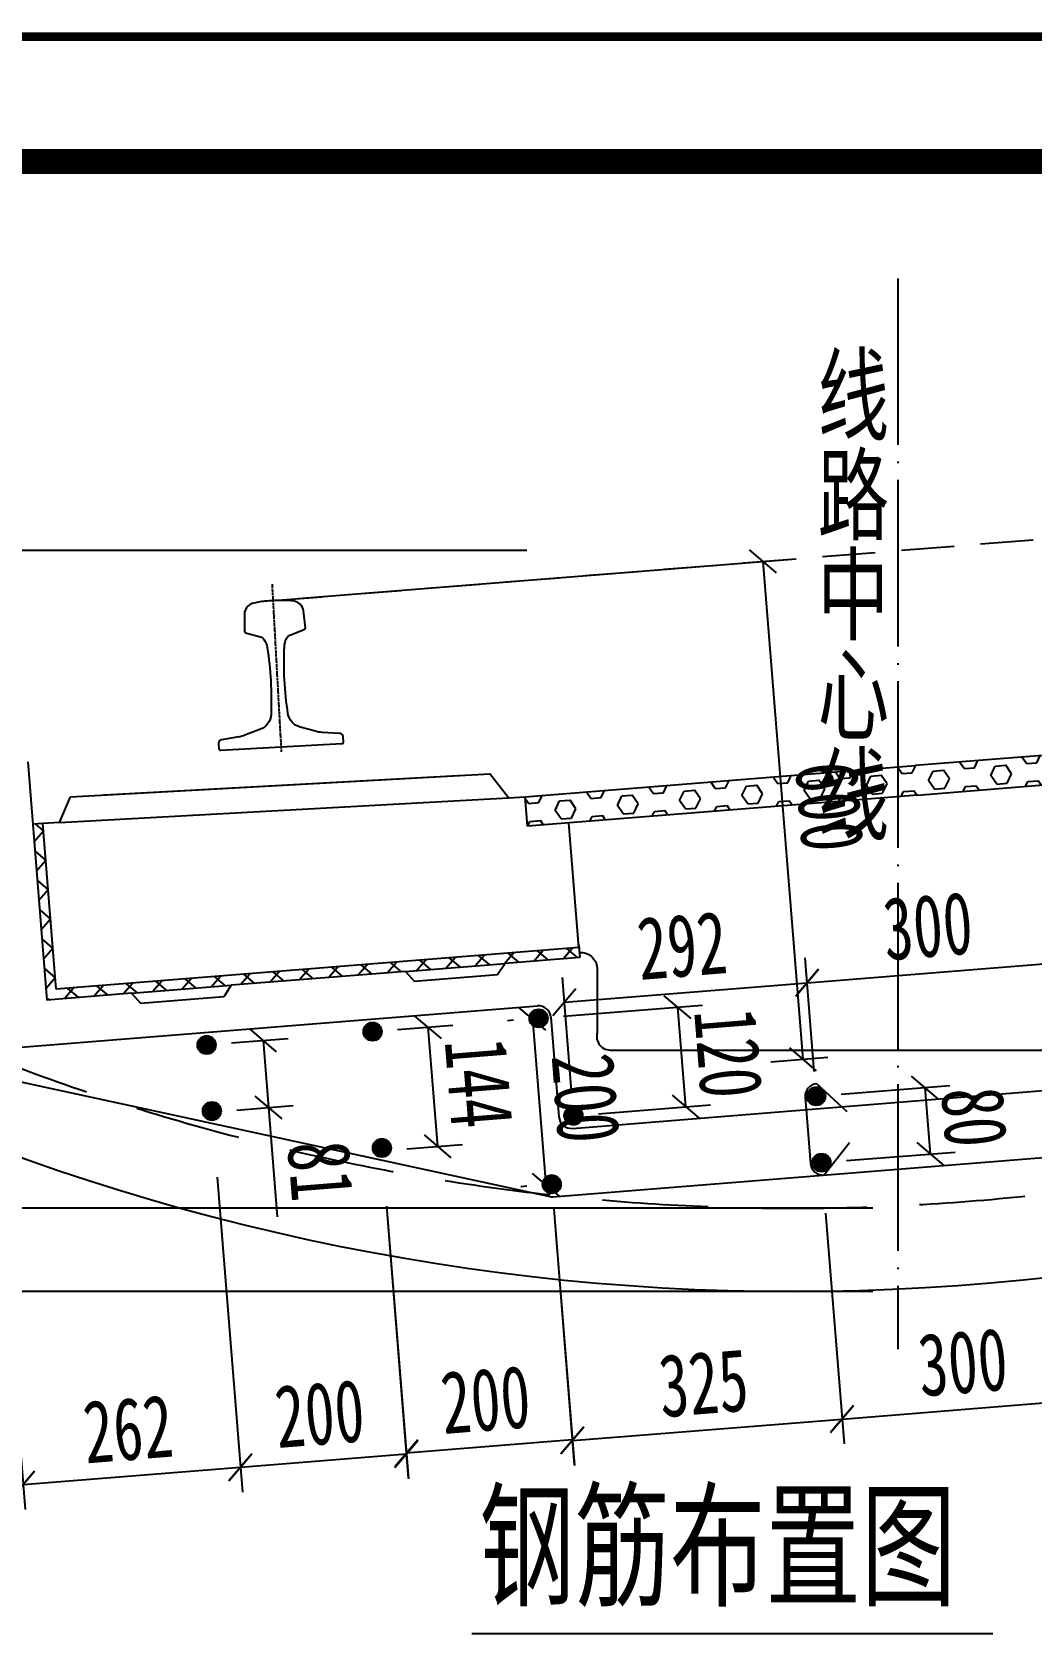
# Model space of a CAD drawing. Header units: millimetres. Extents: x -1251 to 14509, y -61027 to -50920.
# Drawn here: x 5820 to 7020, y -54045 to -52107 of the extents above; entities that cross this region are included whole.
import ezdxf
from ezdxf.enums import TextEntityAlignment as Align

# ---------------------------------------------------------------- set-up
doc = ezdxf.new("R2010")
doc.units = ezdxf.units.MM
for name, pattern in [('CENTER', [4.1, 3, -0.5, 0.1, -0.5]), ('DASHED', [19.05, 12.7, -6.35]), ('DOTE', [2.42, 2, -0.2, 0.02, -0.2])]:
    doc.linetypes.add(name, pattern=pattern)
doc.layers.get('Defpoints').update_dxf_attribs({"color": 250})
for name, color, linetype in [('07', 6, 'CENTER'), ('2', 4, 'Continuous'), ('4', 4, 'Continuous'), ('BZ', 7, 'Continuous'), ('DOT', 6, 'DOTE'), ('D■02 地材填充', 250, 'Continuous'), ('GesoftDrawFrameFrameBlockLayer', 7, 'Continuous'), ('GesoftDrawFrameInLineLayer', 85, 'Continuous'), ('GesoftDrawFrameOutLineLayer', 180, 'Continuous'), ('GesoftDrawFrameTitleLayer', 7, 'Continuous'), ('Wall-混凝土墙', 200, 'Continuous'), ('Z☆09 辅助线', 60, 'Continuous'), ('标注', 3, 'Continuous'), ('钢筋', 4, 'Continuous')]:
    doc.layers.add(name, color=color, linetype=linetype)
doc.styles.add('宋体', font='SimSun.ttf', dxfattribs={"width": 0.7})
doc.styles.add('宋体样式', font='SimSun.ttf', dxfattribs={"width": 0.8})
doc.styles.add('条形码', font='BC_C39.FBC', dxfattribs={"height": 11})
doc.dimstyles.new('1比30', dxfattribs={"dimscale": 30, "dimtxt": 2.5, "dimasz": 1, "dimexe": 1, "dimexo": 1, "dimtad": 3, "dimdec": 0, "dimzin": 0, "dimdsep": 46, "dimtxsty": '宋体', "dimblk": 'OBLIQUE', "dimcen": 0.09, "dimadec": 0, "dimazin": 0, "dimtfac": 1, "dimtdec": 0, "dimtofl": 0, "dimtmove": 0, "dimatfit": 3, "dimfxl": 0, "dimtolj": 1, "dimtzin": 0, "dimarcsym": 0})
pattern_1 = [(4.5791364, (-513818.944, -81385.513), (-1.7284991, 21.5815266), [12.5, -25]), (124.5791364, (-513818.944, -81385.513), (-17.8259008, -12.2876874), [12.5, -25]), (64.5791364, (-513806.484, -81384.515), (-19.5543998, 9.2938392), [12.5, -25])]

# ---------------------------------------------------------------- blocks, each defined once
blk = doc.blocks.new('_Oblique')
at = {"color": 0, "linetype": 'ByBlock', "lineweight": -2}
blk.add_line((-0.5, -0.5), (0.5, 0.5), dxfattribs=at)
blk = doc.blocks.new('*D46')
at = {"layer": 'Defpoints', "color": 0, "transparency": 16777216}
for p in [(6443.4, -52729.6), (5116.5, -53519.6), (6859.2, -53519.6)]:
    blk.add_point(p, dxfattribs=at)
at = {"layer": '标注', "color": 0, "lineweight": -2, "transparency": 16777216}
for p, q in [((6413.4, -52729.6), (5086.5, -52729.6)), ((5116.5, -52729.6), (5116.5, -53519.6)), ((6829.2, -53519.6), (5086.5, -53519.6))]:
    blk.add_line(p, q, dxfattribs=at)
at = {"layer": '标注', "color": 0, "lineweight": -2, "transparency": 16777216, "xscale": 30, "yscale": 30, "zscale": 30}
for p, rotation in [((5116.5, -52729.6), 90), ((5116.5, -53519.6), 270)]:
    blk.add_blockref('_Oblique', p, dxfattribs=dict(at, rotation=rotation))
at = {"layer": '标注', "color": 0, "transparency": 16777216, "insert": (5060.3, -53124.6), "char_height": 75, "attachment_point": 5, "rotation": 90, "style": '宋体'}
blk.add_mtext('\\A1;790', dxfattribs=at)
blk = doc.blocks.new('*D48')
at = {"layer": 'Defpoints', "color": 0, "transparency": 16777216}
for p in [(6859.2, -53519.6), (5114.1, -53619.6), (6859.2, -53619.6)]:
    blk.add_point(p, dxfattribs=at)
at = {"layer": '标注', "color": 0, "lineweight": -2, "transparency": 16777216}
for p, q in [((6829.2, -53519.6), (5084.1, -53519.6)), ((5114.1, -53519.6), (5114.1, -53619.6)), ((6829.2, -53619.6), (5084.1, -53619.6)), ((5114.1, -53619.6), (5114.1, -53787.5))]:
    blk.add_line(p, q, dxfattribs=at)
at = {"layer": '标注', "color": 0, "lineweight": -2, "transparency": 16777216, "xscale": 30, "yscale": 30, "zscale": 30}
for p, rotation in [((5114.1, -53519.6), 90), ((5114.1, -53619.6), 270)]:
    blk.add_blockref('_Oblique', p, dxfattribs=dict(at, rotation=rotation))
at = {"layer": '标注', "color": 0, "transparency": 16777216, "insert": (5057.8, -53718.6), "char_height": 75, "attachment_point": 5, "rotation": 90, "style": '宋体'}
blk.add_mtext('\\A1;100', dxfattribs=at)
blk = doc.blocks.new('*D20')
at = {"layer": 'Defpoints', "color": 0, "transparency": 16777216}
for p in [(6109, -52789.7), (6676.8, -53346.2), (6745.1, -53340.7)]:
    blk.add_point(p, dxfattribs=at)
at = {"layer": 'Wall-混凝土墙', "color": 0, "lineweight": -2, "transparency": 16777216}
for p, q in [((6138.9, -52787.3), (6727.1, -52740.2)), ((6697.2, -52742.6), (6745.1, -53340.7)), ((6706.7, -53343.8), (6775, -53338.3))]:
    blk.add_line(p, q, dxfattribs=at)
at = {"layer": 'Wall-混凝土墙', "color": 0, "lineweight": -2, "transparency": 16777216, "xscale": 30, "yscale": 30, "zscale": 30}
for p, rotation in [((6697.2, -52742.6), 94.57913635894607), ((6745.1, -53340.7), 274.5791363589461)]:
    blk.add_blockref('_Oblique', p, dxfattribs=dict(at, rotation=rotation))
at = {"layer": 'Wall-混凝土墙', "color": 0, "transparency": 16777216, "insert": (6777.2, -53037.2), "char_height": 75, "attachment_point": 5, "rotation": 274.5791, "style": '宋体'}
blk.add_mtext('\\A1;600', dxfattribs=at)
blk = doc.blocks.new('*D28')
at = {"layer": 'Defpoints', "color": 0, "transparency": 16777216}
for p in [(6039.3, -53452.6), (6242.7, -53487.1), (6268.9, -53814.8)]:
    blk.add_point(p, dxfattribs=at)
at = {"layer": 'Wall-混凝土墙', "color": 0, "lineweight": -2, "transparency": 16777216}
for p, q in [((6041.7, -53482.5), (6071.9, -53860.7)), ((6245.1, -53517), (6271.3, -53844.7)), ((6069.5, -53830.8), (6268.9, -53814.8))]:
    blk.add_line(p, q, dxfattribs=at)
at = {"layer": 'Wall-混凝土墙', "color": 0, "lineweight": -2, "transparency": 16777216, "xscale": 30, "yscale": 30, "zscale": 30}
for p, rotation in [((6268.9, -53814.8), 4.579136358945787), ((6069.5, -53830.8), 184.5791363589458)]:
    blk.add_blockref('_Oblique', p, dxfattribs=dict(at, rotation=rotation))
at = {"layer": 'Wall-混凝土墙', "color": 0, "transparency": 16777216, "insert": (6164.7, -53766.7), "char_height": 75, "attachment_point": 5, "rotation": 4.5791, "style": '宋体'}
blk.add_mtext('\\A1;200', dxfattribs=at)
blk = doc.blocks.new('*D49')
at = {"layer": 'Defpoints', "color": 0, "transparency": 16777216}
for p in [(6242.7, -53487.1), (6443.6, -53490.9), (6268.8, -53814)]:
    blk.add_point(p, dxfattribs=at)
at = {"layer": 'Wall-混凝土墙', "color": 0, "lineweight": -2, "transparency": 16777216}
for p, q in [((6245.1, -53517), (6271.2, -53843.9)), ((6446, -53520.8), (6470.6, -53827.9)), ((6468.2, -53798), (6268.8, -53814))]:
    blk.add_line(p, q, dxfattribs=at)
at = {"layer": 'Wall-混凝土墙', "color": 0, "lineweight": -2, "transparency": 16777216, "xscale": 30, "yscale": 30, "zscale": 30}
for p, rotation in [((6468.2, -53798), 4.579136358945757), ((6268.8, -53814), 184.5791363589458)]:
    blk.add_blockref('_Oblique', p, dxfattribs=dict(at, rotation=rotation))
at = {"layer": 'Wall-混凝土墙', "color": 0, "transparency": 16777216, "insert": (6364, -53749.9), "char_height": 75, "attachment_point": 5, "rotation": 4.5791, "style": '宋体'}
blk.add_mtext('\\A1;200', dxfattribs=at)
blk = doc.blocks.new('*D29')
at = {"layer": 'Defpoints', "color": 0, "transparency": 16777216}
for p in [(6770, -53495.7), (6446.1, -53521.6), (6792.2, -53772.9)]:
    blk.add_point(p, dxfattribs=at)
at = {"layer": 'Wall-混凝土墙', "color": 0, "lineweight": -2, "transparency": 16777216}
for p, q in [((6772.4, -53525.6), (6794.6, -53802.8)), ((6448.5, -53551.5), (6470.7, -53828.7)), ((6468.3, -53798.8), (6792.2, -53772.9))]:
    blk.add_line(p, q, dxfattribs=at)
at = {"layer": 'Wall-混凝土墙', "color": 0, "lineweight": -2, "transparency": 16777216, "xscale": 30, "yscale": 30, "zscale": 30}
for p, rotation in [((6792.2, -53772.9), 4.579136358945787), ((6468.3, -53798.8), 184.5791363589458)]:
    blk.add_blockref('_Oblique', p, dxfattribs=dict(at, rotation=rotation))
at = {"layer": 'Wall-混凝土墙', "color": 0, "transparency": 16777216, "insert": (6625.8, -53729.8), "char_height": 75, "attachment_point": 5, "rotation": 4.5791, "style": '宋体'}
blk.add_mtext('\\A1;325', dxfattribs=at)
blk = doc.blocks.new('*D30')
at = {"layer": 'Defpoints', "color": 0, "transparency": 16777216}
for p in [(5770.1, -53374.3), (6039.3, -53452.6), (6069.5, -53830.8)]:
    blk.add_point(p, dxfattribs=at)
at = {"layer": 'Wall-混凝土墙', "color": 0, "lineweight": -2, "transparency": 16777216}
for p, q in [((5772.5, -53404.2), (5810.8, -53881.6)), ((6041.7, -53482.5), (6071.9, -53860.7)), ((5808.4, -53851.7), (6069.5, -53830.8))]:
    blk.add_line(p, q, dxfattribs=at)
at = {"layer": 'Wall-混凝土墙', "color": 0, "lineweight": -2, "transparency": 16777216, "xscale": 30, "yscale": 30, "zscale": 30}
for p, rotation in [((6069.5, -53830.8), 4.579136358945787), ((5808.4, -53851.7), 184.5791363589458)]:
    blk.add_blockref('_Oblique', p, dxfattribs=dict(at, rotation=rotation))
at = {"layer": 'Wall-混凝土墙', "color": 0, "transparency": 16777216, "insert": (5934.5, -53785.2), "char_height": 75, "attachment_point": 5, "rotation": 4.5791, "style": '宋体'}
blk.add_mtext('\\A1;262', dxfattribs=at)
blk = doc.blocks.new('*D31')
at = {"layer": 'Defpoints', "color": 0, "transparency": 16777216}
for p in [(5666, -53326.7), (5772.8, -53407.4), (5808.4, -53851.7)]:
    blk.add_point(p, dxfattribs=at)
at = {"layer": 'Wall-混凝土墙', "color": 0, "lineweight": -2, "transparency": 16777216}
for p, q in [((5668.4, -53356.6), (5711.1, -53889.6)), ((5775.2, -53437.3), (5810.8, -53881.6)), ((5708.7, -53859.7), (5808.4, -53851.7))]:
    blk.add_line(p, q, dxfattribs=at)
at = {"layer": 'Wall-混凝土墙', "color": 0, "lineweight": -2, "transparency": 16777216, "xscale": 30, "yscale": 30, "zscale": 30}
for p, rotation in [((5708.7, -53859.7), 184.5791363589458), ((5808.4, -53851.7), 4.579136358945787)]:
    blk.add_blockref('_Oblique', p, dxfattribs=dict(at, rotation=rotation))
at = {"layer": 'Wall-混凝土墙', "color": 0, "transparency": 16777216, "insert": (5754.1, -53799.6), "char_height": 75, "attachment_point": 5, "rotation": 4.5791, "style": '宋体'}
blk.add_mtext('\\A1;100', dxfattribs=at)
blk = doc.blocks.new('*D50')
at = {"layer": 'Defpoints', "color": 0, "transparency": 16777216}
for p in [(6028.9, -53323.4), (6035.4, -53404.1), (6103.2, -53398.6)]:
    blk.add_point(p, dxfattribs=at)
at = {"layer": 'Wall-混凝土墙', "color": 0, "lineweight": -2, "transparency": 16777216}
for p, q in [((6058.8, -53321), (6126.7, -53315.6)), ((6096.8, -53318), (6103.2, -53398.6)), ((6065.3, -53401.7), (6133.1, -53396.2)), ((6103.2, -53398.6), (6113.7, -53530))]:
    blk.add_line(p, q, dxfattribs=at)
at = {"layer": 'Wall-混凝土墙', "color": 0, "lineweight": -2, "transparency": 16777216, "xscale": 30, "yscale": 30, "zscale": 30}
for p, rotation in [((6096.8, -53318), 94.57913635894607), ((6103.2, -53398.6), 274.5791363589461)]:
    blk.add_blockref('_Oblique', p, dxfattribs=dict(at, rotation=rotation))
at = {"layer": 'Wall-混凝土墙', "color": 0, "transparency": 16777216, "insert": (6165.7, -53474.8), "char_height": 75, "attachment_point": 5, "rotation": 274.5791, "style": '宋体'}
blk.add_mtext('\\A1;81', dxfattribs=at)
blk = doc.blocks.new('*D51')
at = {"layer": 'Defpoints', "color": 0, "transparency": 16777216}
for p in [(6228.3, -53307.5), (6239.7, -53450.7), (6306.3, -53445.3)]:
    blk.add_point(p, dxfattribs=at)
at = {"layer": 'Wall-混凝土墙', "color": 0, "lineweight": -2, "transparency": 16777216}
for p, q in [((6258.2, -53305.1), (6324.7, -53299.7)), ((6294.8, -53302.1), (6306.3, -53445.3)), ((6269.6, -53448.3), (6336.2, -53443))]:
    blk.add_line(p, q, dxfattribs=at)
at = {"layer": 'Wall-混凝土墙', "color": 0, "lineweight": -2, "transparency": 16777216, "xscale": 30, "yscale": 30, "zscale": 30}
for p, rotation in [((6294.8, -53302.1), 94.57913635894607), ((6306.3, -53445.3), 274.5791363589461)]:
    blk.add_blockref('_Oblique', p, dxfattribs=dict(at, rotation=rotation))
at = {"layer": 'Wall-混凝土墙', "color": 0, "transparency": 16777216, "insert": (6356.6, -53369.3), "char_height": 75, "attachment_point": 5, "rotation": 274.5791, "style": '宋体'}
blk.add_mtext('\\A1;144', dxfattribs=at)
blk = doc.blocks.new('*D52')
at = {"layer": 'Defpoints', "color": 0, "transparency": 16777216}
for p in [(6427.6, -53291.5), (6436.3, -53491.5), (6443.6, -53490.9)]:
    blk.add_point(p, dxfattribs=at)
at = {"layer": 'Wall-混凝土墙', "color": 0, "lineweight": -2, "transparency": 16777216}
for p, q in [((6397.7, -53293.9), (6390.4, -53294.5)), ((6420.3, -53292.1), (6436.3, -53491.5)), ((6413.7, -53493.3), (6406.4, -53493.8))]:
    blk.add_line(p, q, dxfattribs=at)
at = {"layer": 'Wall-混凝土墙', "color": 0, "lineweight": -2, "transparency": 16777216, "xscale": 30, "yscale": 30, "zscale": 30}
for p, rotation in [((6420.3, -53292.1), 94.57913635894607), ((6436.3, -53491.5), 274.5791363589461)]:
    blk.add_blockref('_Oblique', p, dxfattribs=dict(at, rotation=rotation))
at = {"layer": 'Wall-混凝土墙', "color": 0, "transparency": 16777216, "insert": (6484.4, -53387.3), "char_height": 75, "attachment_point": 5, "rotation": 274.5791, "style": '宋体'}
blk.add_mtext('\\A1;200', dxfattribs=at)
blk = doc.blocks.new('*D54')
at = {"layer": 'Defpoints', "color": 0, "transparency": 16777216}
for p in [(6427.6, -53291.5), (6604.3, -53397.7), (6469.6, -53408.5)]:
    blk.add_point(p, dxfattribs=at)
at = {"layer": 'Wall-混凝土墙', "color": 0, "lineweight": -2, "transparency": 16777216}
for p, q in [((6457.5, -53289.1), (6624.6, -53275.7)), ((6594.7, -53278.1), (6604.3, -53397.7)), ((6499.5, -53406.1), (6634.2, -53395.3))]:
    blk.add_line(p, q, dxfattribs=at)
at = {"layer": 'Wall-混凝土墙', "color": 0, "lineweight": -2, "transparency": 16777216, "xscale": 30, "yscale": 30, "zscale": 30}
for p, rotation in [((6594.7, -53278.1), 94.57913635894607), ((6604.3, -53397.7), 274.5791363589461)]:
    blk.add_blockref('_Oblique', p, dxfattribs=dict(at, rotation=rotation))
at = {"layer": 'Wall-混凝土墙', "color": 0, "transparency": 16777216, "insert": (6655.6, -53333.4), "char_height": 75, "attachment_point": 5, "rotation": 274.5791, "style": '宋体'}
blk.add_mtext('\\A1;120', dxfattribs=at)
blk = doc.blocks.new('*D55')
at = {"layer": 'Defpoints', "color": 0, "transparency": 16777216}
for p in [(6761.2, -53385.2), (6898.2, -53454.5), (6767.6, -53464.9)]:
    blk.add_point(p, dxfattribs=at)
at = {"layer": '钢筋', "color": 0, "lineweight": -2, "transparency": 16777216}
for p, q in [((6791.1, -53382.8), (6921.7, -53372.3)), ((6891.8, -53374.7), (6898.2, -53454.5)), ((6797.5, -53462.5), (6928.1, -53452.1))]:
    blk.add_line(p, q, dxfattribs=at)
at = {"layer": '钢筋', "color": 0, "lineweight": -2, "transparency": 16777216, "xscale": 30, "yscale": 30, "zscale": 30}
for p, rotation in [((6891.8, -53374.7), 94.57913635894607), ((6898.2, -53454.5), 274.5791363589461)]:
    blk.add_blockref('_Oblique', p, dxfattribs=dict(at, rotation=rotation))
at = {"layer": '钢筋', "color": 0, "transparency": 16777216, "insert": (6951.1, -53410.1), "char_height": 75, "attachment_point": 5, "rotation": 274.5791, "style": '宋体'}
blk.add_mtext('\\A1;80', dxfattribs=at)
blk = doc.blocks.new('*D56')
at = {"layer": 'Defpoints', "color": 0, "transparency": 16777216}
for p in [(7066.6, -53441), (6770, -53495.7), (7091.3, -53748.9)]:
    blk.add_point(p, dxfattribs=at)
at = {"layer": '钢筋', "color": 0, "lineweight": -2, "transparency": 16777216}
for p, q in [((7069, -53470.9), (7093.7, -53778.8)), ((6772.4, -53525.6), (6794.6, -53802.8)), ((6792.2, -53772.9), (7091.3, -53748.9))]:
    blk.add_line(p, q, dxfattribs=at)
at = {"layer": '钢筋', "color": 0, "lineweight": -2, "transparency": 16777216, "xscale": 30, "yscale": 30, "zscale": 30}
for p, rotation in [((7091.3, -53748.9), 4.579136358945787), ((6792.2, -53772.9), 184.5791363589458)]:
    blk.add_blockref('_Oblique', p, dxfattribs=dict(at, rotation=rotation))
at = {"layer": '钢筋', "color": 0, "transparency": 16777216, "insert": (6937.3, -53704.8), "char_height": 75, "attachment_point": 5, "rotation": 4.5791, "style": '宋体'}
blk.add_mtext('\\A1;300', dxfattribs=at)
blk = doc.blocks.new('*D9')
at = {"layer": 'Defpoints', "color": 0, "transparency": 16777216}
for p in [(6750.3, -53248.8), (6761.2, -53385.2), (6469.6, -53408.5)]:
    blk.add_point(p, dxfattribs=at)
at = {"layer": '钢筋', "color": 0, "lineweight": -2, "transparency": 16777216}
for p, q in [((6758.8, -53355.3), (6747.9, -53218.9)), ((6467.2, -53378.6), (6456.3, -53242.3)), ((6458.7, -53272.2), (6750.3, -53248.8))]:
    blk.add_line(p, q, dxfattribs=at)
at = {"layer": '钢筋', "color": 0, "lineweight": -2, "transparency": 16777216, "xscale": 30, "yscale": 30, "zscale": 30}
for p, rotation in [((6750.3, -53248.8), 4.579136358945787), ((6458.7, -53272.2), 184.5791363589458)]:
    blk.add_blockref('_Oblique', p, dxfattribs=dict(at, rotation=rotation))
at = {"layer": '钢筋', "color": 0, "transparency": 16777216, "insert": (6600, -53204.4), "char_height": 75, "attachment_point": 5, "rotation": 4.5791, "style": '宋体'}
blk.add_mtext('\\A1;292', dxfattribs=at)
blk = doc.blocks.new('*D10')
at = {"layer": 'Defpoints', "color": 0, "transparency": 16777216}
for p in [(7049.3, -53224.9), (7060.2, -53361.2), (6761.2, -53385.2)]:
    blk.add_point(p, dxfattribs=at)
at = {"layer": '钢筋', "color": 0, "lineweight": -2, "transparency": 16777216}
for p, q in [((7057.8, -53331.3), (7046.9, -53195)), ((6758.8, -53355.3), (6747.9, -53218.9)), ((6750.3, -53248.8), (7049.3, -53224.9))]:
    blk.add_line(p, q, dxfattribs=at)
at = {"layer": '钢筋', "color": 0, "lineweight": -2, "transparency": 16777216, "xscale": 30, "yscale": 30, "zscale": 30}
for p, rotation in [((7049.3, -53224.9), 4.579136358945787), ((6750.3, -53248.8), 184.5791363589458)]:
    blk.add_blockref('_Oblique', p, dxfattribs=dict(at, rotation=rotation))
at = {"layer": '钢筋', "color": 0, "transparency": 16777216, "insert": (6895.3, -53180.8), "char_height": 75, "attachment_point": 5, "rotation": 4.5791, "style": '宋体'}
blk.add_mtext('\\A1;300', dxfattribs=at)
blk = doc.blocks.new('0.25_a528e8101059b214a0224c9661d1e9c2')
at = {"layer": 'GesoftDrawFrameInLineLayer', "color": 0, "const_width": 1}
blk.add_lwpolyline([(0, 0), (0, 287), (-495, 287), (-495, 0), (0, 0)], dxfattribs=at)
at = {"layer": 'GesoftDrawFrameOutLineLayer', "color": 0, "const_width": 0.35}
blk.add_lwpolyline([(5, -5), (5, 292), (-520, 292), (-520, -5), (5, -5)], dxfattribs=at)
blk = doc.blocks.new('GESOFT00000000NEW_049a35bf7f0736cc4250df00ece10f93_a528e8101059b214a0224c9661d1e9c2_2e1cf7a908f61d0b50dc33cccab90907')
at = {"layer": 'GesoftDrawFrameFrameBlockLayer'}
blk.add_blockref('0.25_a528e8101059b214a0224c9661d1e9c2', (0, 0), dxfattribs=at)
at = {"layer": 'GesoftDrawFrameTitleLayer', "color": 7, "style": '条形码', "width": 2}
blk.add_attdef('BARCODE', (-2.796, 60.502), '', height=6, rotation=90, dxfattribs=at)
at = {"layer": 'GesoftDrawFrameTitleLayer', "style": '宋体样式'}
for tag, height, width, p in [('GCMC0', 3.6, 0.8, (-40, 43.4)), ('SHEJI', 2.5, 0.8, (-154, 35.2)), ('SHEJI2', 2.5, 0.8, (-137.763, 35.267)), ('SJJD', 2.5, 0.8, (-14, 34.4)), ('JIAOHE', 2.5, 0.8, (-154, 28.8)), ('JIAOHE2', 2.5, 0.8, (-137.614, 28.829)), ('VERSION0', 2.5, 0.8, (-14, 26.4)), ('ZTSD', 2.5, 0.8, (-190, 24)), ('CEMING', 4, 0.7, (-84, 22.588)), ('ZYFZR1', 2.5, 0.8, (-154, 22.4)), ('ZYFZR2', 2.5, 0.8, (-137.757, 22.237)), ('BILI', 2.5, 0.8, (-14, 18.4)), ('XMFZR2', 2.5, 0.8, (-137.983, 16.217)), ('XMFZR1', 2.5, 0.8, (-154, 16)), ('DOCNAME0', 3.5, 0.9, (-84, 13.27)), ('RIQI', 2.5, 0.8, (-14, 10.4)), ('DOCNAME2', 3.5, 0.9, (-84, 9.416)), ('SENHE', 2.5, 0.8, (-154, 9.6)), ('SENHE2', 2.5, 0.8, (-137.406, 9.521)), ('XTSD', 2.5, 0.8, (-190, 4.8)), ('SENDING2', 2.5, 0.8, (-137.406, 3.809)), ('PAGENUMBER', 2.5, 0.8, (-31.783, 3.831)), ('PAGECOUNT', 2.5, 0.8, (-10.803, 3.831)), ('SENDING', 2.5, 0.8, (-154, 3.2)), ('TUHAO', 2.5, 0.8, (-91.5, 3.2)), ('PROJECTNO', 2.5, 0.8, (-47.498, 3.2))]:
    blk.add_attdef(tag, text='', height=height, dxfattribs=dict(at, width=width)).set_placement(p, align=Align.MIDDLE_CENTER)
blk.add_attdef('PIANMING', text='', height=4, dxfattribs=at).set_placement((-84, 31.087), align=Align.MIDDLE_CENTER)

msp = doc.modelspace()

# ---------------------------------------------------------------- hatches: boundary and pattern name
at = {"layer": 'BZ'}
h = msp.add_hatch(dxfattribs=at)
h.set_pattern_fill('HEX,_O', color=256, scale=100, angle=4.57913636)
h.set_pattern_definition(pattern_1)
h.paths.add_polyline_path([(7348.49189, -52950.38139), (6879.99212, -52987.90429), (6882.82627, -53023.29061), (7351.32603, -52985.76771)])
h = msp.add_hatch(dxfattribs=at)
h.set_pattern_fill('HEX,_O', color=256, scale=100, angle=4.57913636)
h.set_pattern_definition(pattern_1)
h.paths.add_polyline_path([(6411.49235, -53025.42719), (6879.99212, -52987.90429), (6882.82627, -53023.29061), (6414.3265, -53060.8135)])
at = {"layer": 'D■02 地材填充'}
h = msp.add_hatch(dxfattribs=at)
h.set_pattern_fill('ANSI37', color=0, scale=200, angle=4.57913636)
h.set_pattern_definition([(49.5791364, (-513818.944, -81385.513), (-19.0325563, 16.2099291), []), (139.5791364, (-513818.944, -81385.513), (-16.2099291, -19.0325563), [])])
h.paths.add_polyline_path([(5832.18608, -53057.27831), (5848.15324, -53256.63956), (6476.14229, -53206.34291), (6477.10032, -53218.30461), (5837.14958, -53269.55929), (5820.22436, -53058.23599)])
at = {"layer": '钢筋'}
h = msp.add_hatch(color=256, dxfattribs=at)
h.dxf.hatch_style = 1
edge = h.paths.add_edge_path()
edge.add_arc((6427.63521, -53291.50182), 11, 0, 360)
h = msp.add_hatch(color=256, dxfattribs=at)
h.dxf.hatch_style = 1
edge = h.paths.add_edge_path()
edge.add_arc((6228.27361, -53307.46901), 11, 0, 360)
h = msp.add_hatch(color=256, dxfattribs=at)
h.dxf.hatch_style = 1
edge = h.paths.add_edge_path()
edge.add_arc((6028.91201, -53323.4362), 11, 0, 360)
h = msp.add_hatch(color=256, dxfattribs=at)
h.dxf.hatch_style = 1
edge = h.paths.add_edge_path()
edge.add_arc((6761.17813, -53385.1721), 11, 0, 360)
h = msp.add_hatch(color=256, dxfattribs=at)
h.dxf.hatch_style = 1
edge = h.paths.add_edge_path()
edge.add_arc((6035.27698, -53402.90734), 11, 0, 360)
h = msp.add_hatch(color=256, dxfattribs=at)
h.dxf.hatch_style = 1
edge = h.paths.add_edge_path()
edge.add_arc((6469.61179, -53408.52411), 11, 0, 360)
h = msp.add_hatch(color=256, dxfattribs=at)
h.dxf.hatch_style = 1
edge = h.paths.add_edge_path()
edge.add_arc((6239.4658, -53447.21142), 11, 0, 360)
h = msp.add_hatch(color=256, dxfattribs=at)
h.dxf.hatch_style = 1
edge = h.paths.add_edge_path()
edge.add_arc((6767.56501, -53464.91674), 11, 0, 360)
h = msp.add_hatch(color=256, dxfattribs=at)
h.dxf.hatch_style = 1
edge = h.paths.add_edge_path()
edge.add_arc((6443.6024, -53490.86342), 11, 0, 360)

# ---------------------------------------------------------------- linework, layer by layer
at = {"linetype": 'DASHED', "ltscale": 5}
msp.add_line((6104.00221, -52790.10255), (7964.25198, -52641.17905), dxfattribs=at)
at = {"ltscale": 0.8}
msp.add_lwpolyline([(6067.75695, -52953.5208), (6046.63998, -52957.04974, 0.3821619134), (6043.30533, -52961.21462), (6043.65777, -52967.62477, 0.4142135624), (6045.76455, -52969.51195), (6191.54437, -52961.49676, 0.4142135624), (6193.43156, -52959.38998), (6193.07912, -52952.97983, 0.3821619134), (6189.30796, -52949.20563), (6167.9314, -52948.01306, -0.0526809065), (6159.63448, -52946.66563), (6141.17786, -52941.63185, -0.2959713505), (6126.66509, -52925.40411, -0.0505666231), (6122.43447, -52844.81483, -0.0993425693), (6124.81405, -52835.2698, -0.1861467865), (6129.03567, -52831.35529), (6146.30052, -52824.55957, 0.3409338849), (6147.55397, -52822.46211), (6145.11848, -52802.00495, 0.334738992), (6134.42485, -52790.57478, 0.0484879342), (6118.9882, -52789.42049, 0.008335579), (6108.9923, -52789.76977, 0.008335579), (6099.01836, -52790.51846, 0.0484879342), (6083.80131, -52793.35814, 0.334738992), (6074.42525, -52805.89177), (6074.24719, -52826.49263, 0.3409338849), (6075.72303, -52828.44003), (6093.55783, -52833.28273, -0.1885271315), (6098.25417, -52836.7301, -0.0993425693), (6101.66584, -52845.95672, -0.0505666231), (6106.29586, -52926.52404, -0.2959713505), (6093.64964, -52944.24502), (6075.01716, -52951.4387, -0.0503850157), (6067.26252, -52953.56622)], format="xyb", dxfattribs=at)
msp.add_arc((6733.34747, -50869.64818), 2750, 218.03083125, 322.00023598)
at = {"linetype": 'DASHED', "lineweight": 25, "ltscale": 10}
msp.add_arc((6733.98218, -50869.64826), 2650, 219.72870647, 320.24384723, dxfattribs=at)
at = {"layer": '07', "color": 2, "linetype": 'DASHED', "ltscale": 50}
for p, q in [((6882.82627, -53023.29061), (7351.32603, -52985.76771)), ((6882.82627, -53023.29061), (6414.3265, -53060.8135)), ((6476.14229, -53206.34291), (6464.1669, -53056.82171))]:
    msp.add_line(p, q, dxfattribs=at)
at = {"layer": '07', "color": 0, "linetype": 'DASHED', "ltscale": 50}
msp.add_line((6414.3265, -53060.8135), (6411.49235, -53025.42719), dxfattribs=at)
at = {"layer": '2', "color": 0}
msp.add_line((5906.65323, -53023.20981), (6338.17698, -52999.48398), dxfattribs=at)
at = {"layer": '4', "color": 0, "linetype": 'CENTER'}
msp.add_line((6118.98069, -52971.45584), (6107.9042, -52770.01377), dxfattribs=at)
at = {"layer": '4', "color": 0}
for p, q in [((5814.0749, -52983.34699), (5836.9978, -53269.55549)), ((5865.56113, -53025.56156), (6369.1338, -52997.71728)), ((6391.50519, -53026.52611), (6369.1338, -52997.71728)), ((5852.17546, -53056.34613), (5865.56113, -53025.56156)), ((5852.17546, -53056.34613), (6391.50888, -53026.52591)), ((6391.50519, -53026.52611), (6411.49235, -53025.42719)), ((5832.18605, -53057.27796), (5820.22436, -53058.23599)), ((5848.15324, -53256.63956), (5832.18605, -53057.27796)), ((5852.17546, -53056.34613), (5832.18608, -53057.27831)), ((6475.90278, -53203.35248), (6477.10032, -53218.30461)), ((6476.14229, -53206.34291), (5848.15324, -53256.63956)), ((6477.10032, -53218.30461), (6387.3876, -53225.48984)), ((6267.77064, -53235.07016), (6058.44096, -53251.83571)), ((6267.77064, -53235.07016), (6387.3876, -53225.48984)), ((6267.77064, -53235.07016), (6278.77659, -53247.2303)), ((6378.45739, -53239.2467), (6278.77659, -53247.2303)), ((6387.3876, -53225.48984), (6378.45739, -53239.2467)), ((5938.82399, -53261.41602), (5837.14958, -53269.55929)), ((5847.91373, -53253.64914), (5848.15324, -53256.63956)), ((5938.82399, -53261.41602), (6058.44096, -53251.83571)), ((5938.82399, -53261.41602), (5949.82994, -53273.57616)), ((6058.44096, -53251.83571), (6049.51074, -53265.59257)), ((6049.51074, -53265.59257), (5949.82994, -53273.57616))]:
    msp.add_line(p, q, dxfattribs=at)
at = {"layer": 'DOT', "ltscale": 100}
msp.add_line((6859.1565, -52402.67175), (6859.1565, -53688.85641), dxfattribs=at)
at = {"layer": 'Wall-混凝土墙'}
for p in [(7348.49189, -52950.38139), (6411.49235, -53025.42719)]:
    msp.add_line(p, (6879.99212, -52987.90429), dxfattribs=at)
at = {"layer": 'Wall-混凝土墙', "color": 0}
msp.add_line((6476.14229, -53206.34291), (6477.10032, -53218.30461), dxfattribs=at)
at = {"layer": 'Wall-混凝土墙', "color": 4}
msp.add_line((6444.79994, -53505.81554), (7391.76756, -53429.97139), dxfattribs=at)
at = {"layer": 'Z☆09 辅助线', "color": 0}
for points in [[(6476.56865, -53212.4269, -0.4142135624), (6498.1052, -53230.76203), (6498.1052, -53309.64818)], [(6498.1052, -53308.68803, 0.523129189), (6515.53881, -53329.64818), (7275.53881, -53329.64818, 0.4142135624), (7295.53881, -53309.64818), (7295.53881, -53293.82404)]]:
    msp.add_lwpolyline(points, format="xyb", dxfattribs=at)
at = {"layer": '标注', "color": 4}
msp.add_line((6347.56471, -54030.53454), (6973.2562, -54030.53454), dxfattribs=at)
at = {"layer": '钢筋'}
for p, q in [((5766.55077, -53329.4011), (6426.43767, -53276.5497)), ((6442.58733, -53290.30428), (6452.16765, -53409.92124)), ((5657.86557, -53335.7104), (6441.09418, -53505.65223)), ((6468.31731, -53423.67582), (7355.47663, -53352.62181)), ((6761.76922, -53370.07672), (6798.12001, -53403.59157)), ((6748.01464, -53386.22638), (6754.40151, -53465.97102)), ((6770.55117, -53479.72561), (6801.10428, -53440.85232))]:
    msp.add_line(p, q, dxfattribs=at)
for centre in [(6427.63521, -53291.50182), (6228.27361, -53307.46901), (6028.91201, -53323.4362), (6761.17813, -53385.1721), (6035.27698, -53402.90734), (6469.61179, -53408.52411), (6239.4658, -53447.21142), (6767.56501, -53464.91674), (6443.6024, -53490.86342)]:
    msp.add_circle(centre, 11, dxfattribs=at)
for centre, start, end in [((6427.63521, -53291.50182), 4.57913636, 94.57913636), ((6762.96676, -53385.02884), 94.57913636, 184.57913636), ((6467.11977, -53408.7237), 184.57913636, 274.57913636), ((6769.35363, -53464.77349), 184.57913636, 274.57913636), ((6443.6024, -53490.86342), 260.37406397, 274.57913636)]:
    msp.add_arc(centre, 15, start, end, dxfattribs=at)

# ---------------------------------------------------------------- block references
at = {"xscale": 30, "yscale": 30, "zscale": 30}
msp.add_blockref('GESOFT00000000NEW_049a35bf7f0736cc4250df00ece10f93_a528e8101059b214a0224c9661d1e9c2_2e1cf7a908f61d0b50dc33cccab90907', (14354.03815, -60872.23003), dxfattribs=at)

# ---------------------------------------------------------------- texts
at = {"layer": 'DOT', "insert": (6762.86591, -52497.75557), "char_height": 90, "attachment_point": 1, "line_spacing_factor": 0.8, "style": '宋体'}
msp.add_mtext_dynamic_manual_height_columns('线路中心线', width=136.839806, gutter_width=600, heights=[0], dxfattribs=at)
at = {"layer": '标注', "style": '宋体', "width": 0.7}
msp.add_text('钢筋布置图', height=120, dxfattribs=at).set_placement((6356.50658, -53984.9121))

# ---------------------------------------------------------------- dimensions: what is measured, and where the dimension line sits
at = {"layer": 'Wall-混凝土墙'}
for base, p1, p2, angle, picture, middle in [((6745.06522, -53340.70726), (6108.98834, -52789.73035), (6676.83318, -53346.17207), 94.57913636, '*D20', (6777.18489, -53037.17408)), ((6306.3076, -53445.34667), (6228.27361, -53307.46901), (6239.74344, -53450.6779), 94.57913636, '*D51', (6356.64314, -53369.25145)), ((6436.27217, -53491.45051), (6427.63521, -53291.50182), (6443.6024, -53490.86342), 94.57913636, '*D52', (6484.35903, -53387.27894)), ((6103.21543, -53398.64214), (6028.91201, -53323.4362), (6035.37057, -53404.07594), 94.57913636, '*D50', (6165.74188, -53474.75916)), ((6069.54563, -53830.77563), (5770.14338, -53374.25746), (6039.25908, -53452.62666), 4.57913636, '*D30', (5934.47301, -53785.16369)), ((6268.90724, -53814.80844), (6039.25908, -53452.62666), (6242.6625, -53487.12449), 4.57913636, '*D28', (6164.73566, -53766.72158)), ((6268.83879, -53813.95378), (6443.6024, -53490.86342), (6242.6625, -53487.12449), 4.57913636, '*D49', (6364.02882, -53749.89974))]:
    dim = msp.add_linear_dim(base=base, p1=p1, p2=p2, angle=angle, dimstyle='1比30', dxfattribs=at)
    dim.commit()
    dim.dimension.update_dxf_attribs({"geometry": picture, "text_midpoint": middle})
for base, p1, p2, angle, picture, middle in [((6604.30829, -53397.73606), (6427.63521, -53291.50182), (6469.61179, -53408.52411), 94.57913636, '*D54', (6599.51813, -53337.92757)), ((5808.38193, -53851.69265), (5666.01747, -53326.74076), (5772.80059, -53407.4345), 4.57913636, '*D31', (5758.54153, -53855.68444)), ((6792.23145, -53772.89456), (6446.06593, -53521.62232), (6770.02854, -53495.67563), 4.57913636, '*D29', (6630.25014, -53785.8679))]:
    dim = msp.add_linear_dim(base=base, p1=p1, p2=p2, angle=angle, dimstyle='1比30', dxfattribs=at)
    dim.commit()
    dim.dimension.update_dxf_attribs({"geometry": picture, "text_midpoint": middle, "dimtype": 160})
at = {"layer": '标注'}
for base, p1, p2, picture, middle in [((5116.50418, -53519.64811), (6443.44844, -52729.64818), (6859.1565, -53519.64811), '*D46', (5060.25418, -53124.64815)), ((5114.09882, -53619.64818), (6859.1565, -53519.64818), (6859.1565, -53619.64818), '*D48', (5057.84882, -53718.55181))]:
    dim = msp.add_linear_dim(base=base, p1=p1, p2=p2, angle=90, dimstyle='1比30', dxfattribs=at)
    dim.commit()
    dim.dimension.update_dxf_attribs({"geometry": picture, "text_midpoint": middle})
at = {"layer": '钢筋', "color": 3}
for base, p1, p2, picture, middle in [((7049.30006, -53224.87151), (6761.17813, -53385.1721), (7060.22054, -53361.22131), '*D10', (6895.28809, -53180.77645)), ((6750.25766, -53248.82229), (6469.61179, -53408.52411), (6761.17813, -53385.1721), '*D9', (6599.98371, -53204.42785))]:
    dim = msp.add_linear_dim(base=base, p1=p1, p2=p2, angle=4.57913636, dimstyle='1比30', dxfattribs=at)
    dim.commit()
    dim.dimension.update_dxf_attribs({"geometry": picture, "text_midpoint": middle})
dim = msp.add_linear_dim(base=(6898.17441, -53454.45602), p1=(6761.17813, -53385.1721), p2=(6767.56501, -53464.91674), angle=94.57913636, dimstyle='1比30', dxfattribs=at)
dim.commit()
dim.dimension.update_dxf_attribs({"geometry": '*D55', "text_midpoint": (6894.98097, -53414.5837), "dimtype": 160})
at = {"layer": '钢筋', "color": 0}
dim = msp.add_linear_dim(base=(7091.27385, -53748.94377), p1=(6770.02854, -53495.67563), p2=(7066.60741, -53440.96595), angle=4.57913636, dimstyle='1比30', dxfattribs=at)
dim.commit()
dim.dimension.update_dxf_attribs({"geometry": '*D56', "text_midpoint": (6937.26188, -53704.84872)})

doc.saveas('drawing.dxf')
